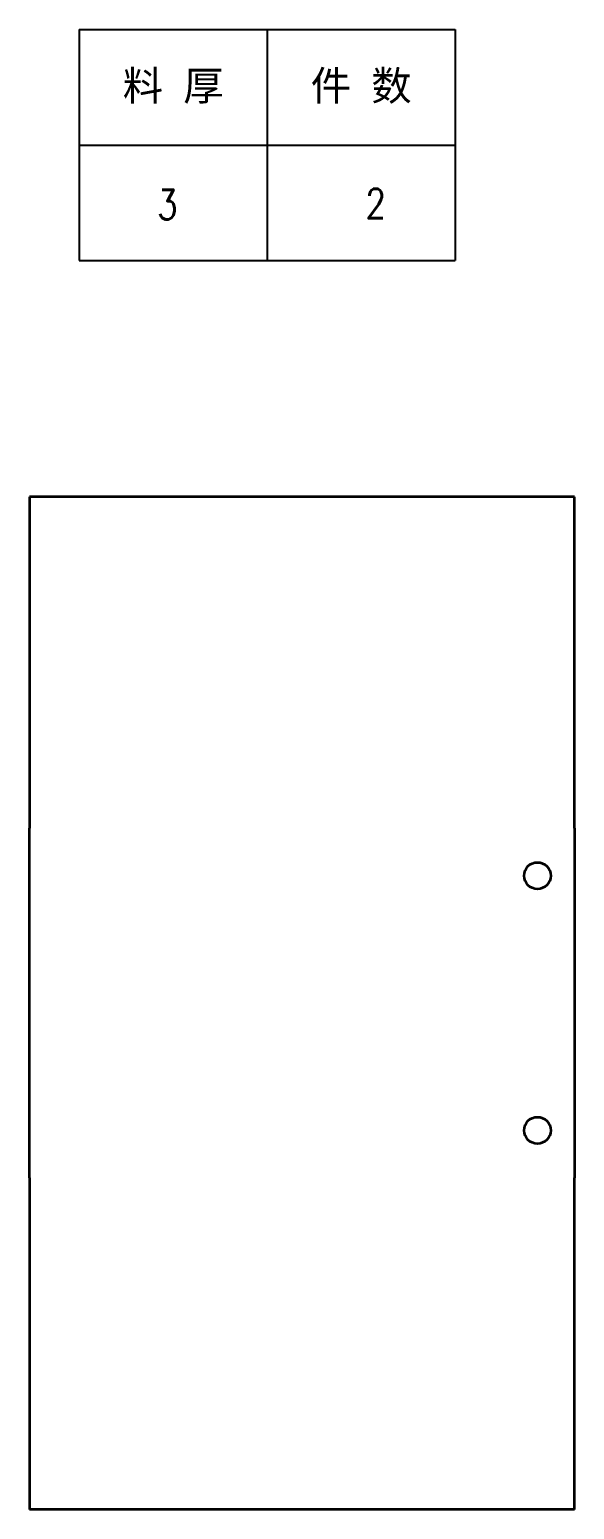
# Model space of a CAD drawing. Header units: millimetres. Extents: x 60048 to 127642, y -41314 to -19894.
# Drawn here: x 60340.1 to 60524.1, y -20393.7 to -19894 of the extents above; entities that cross this region are included whole.
import ezdxf
from ezdxf.enums import TextEntityAlignment as Align

# ---------------------------------------------------------------- set-up
doc = ezdxf.new("R2010")
doc.units = ezdxf.units.MM
doc.header["$LTSCALE"] = 0.5
doc.layers.add('DIM', color=3, linetype='Continuous')
doc.layers.add('DRAWING', color=7, linetype='Continuous', lineweight=35)
doc.styles.add('DIM', font='romans.shx', dxfattribs={"width": 0.8, "bigfont": 'bigfont.shx'})

# ---------------------------------------------------------------- blocks, each defined once
blk = doc.blocks.new('*T57')
at = {"color": 0, "linetype": 'ByBlock', "lineweight": -2, "transparency": 16777216}
for p, q in [((0, 0), (127, 0)), ((0, 0), (0, -78)), ((63.5, 0), (63.5, -78)), ((127, 0), (127, -78)), ((0, -39), (127, -39)), ((0, -78), (127, -78))]:
    blk.add_line(p, q, dxfattribs=at)
at = {"color": 0, "transparency": 16777216, "char_height": 10, "width": 60.5, "attachment_point": 5}
for s, insert in [('{\\fSimSun|b0|i0|c134|p2;料 厚}', (31.75, -19.5)), ('{\\fSimSun|b0|i0|c134|p2;件 数}', (95.25, -19.5))]:
    blk.add_mtext(s, dxfattribs=dict(at, insert=insert))
blk = doc.blocks.new('拆图参数')
blk.add_blockref('*T57', (-63.5, 78))
at = {"style": 'DIM', "width": 0.8}
blk.add_attdef('6', text='', height=10, dxfattribs=at).set_placement((-37.13, 18.91), align=Align.MIDDLE_LEFT)
blk.add_attdef('1', text='', height=10, dxfattribs=at).set_placement((36.65, 19.27), align=Align.MIDDLE_CENTER)

msp = doc.modelspace()

# ---------------------------------------------------------------- linework, layer by layer
at = {"layer": 'DRAWING', "ltscale": 0.15}
for p, q in [((60340.07, -20051.726), (60340.07, -20163.726)), ((60524.07, -20163.726), (60524.07, -20051.726)), ((60340.07, -20281.726), (60340.07, -20393.726)), ((60524.07, -20393.726), (60524.07, -20281.726))]:
    msp.add_line(p, q, dxfattribs=at)
at = {"layer": 'DRAWING'}
for p, q in [((60524.07, -20051.726), (60340.07, -20051.726)), ((60340.07, -20281.726), (60340.07, -20163.726)), ((60524.07, -20163.726), (60524.07, -20281.726)), ((60524.07, -20393.726), (60340.07, -20393.726))]:
    msp.add_line(p, q, dxfattribs=at)
for centre in [(60511.57, -20179.726), (60511.57, -20265.726)]:
    msp.add_circle(centre, 4.5, dxfattribs=at)

# ---------------------------------------------------------------- block references
at = {"layer": 'DIM', "color": 7}
msp.add_blockref('拆图参数', (60420.312, -19971.99), dxfattribs=at).add_auto_attribs({'1': '2', '6': '3'})

doc.saveas('drawing.dxf')
